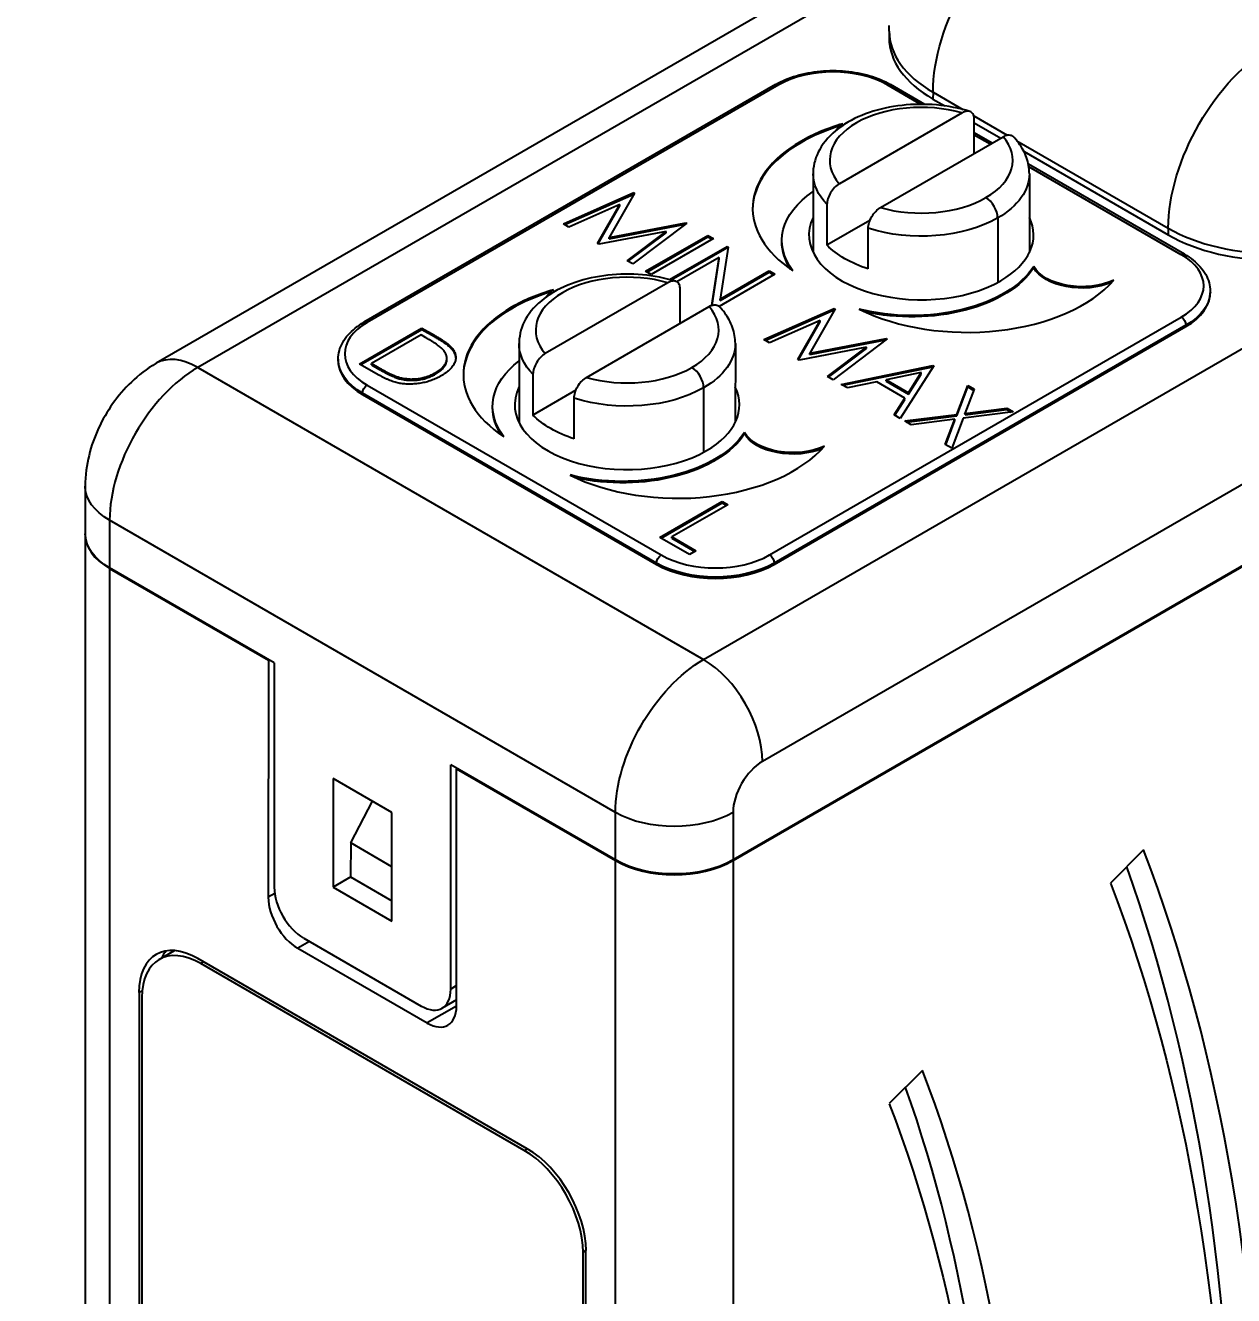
# Model space of a CAD drawing. Header units: millimetres. Extents: x -383313 to -161684, y -117025 to 99224.
# Drawn here: x -345052.7 to -345023.65, y -7235.3 to -7204.77 of the extents above; entities that cross this region are included whole.
import ezdxf
from ezdxf import colors
from ezdxf.entities.mleader import LeaderData, LeaderLine
from ezdxf.math import Vec2, Vec3

# ---------------------------------------------------------------- set-up
doc = ezdxf.new("R2010")
doc.units = ezdxf.units.MM
doc.header["$MEASUREMENT"] = 0
doc.layers.get('Defpoints').update_dxf_attribs({"color": 31})
for name, color, linetype in [('001__КОНСТРУКТИВ__размеры внутр.', 7, 'Continuous'), ('PV-2BB', 7, 'Continuous'), ('Робот', 30, 'Continuous')]:
    doc.layers.add(name, color=color, linetype=linetype)
doc.styles.add('PSTUDIO', font='arial.ttf')
doc.dimstyles.new('PS_TICK', dxfattribs={"dimscale": 100, "dimtxt": 2.5, "dimasz": 1, "dimexe": 2, "dimexo": 2, "dimgap": 1, "dimtad": 1, "dimdec": 0, "dimzin": 0, "dimdsep": 46, "dimtxsty": 'PSTUDIO', "dimblk": 'ARCHTICK', "dimcen": 2, "dimdle": 1.5, "dimse1": 1, "dimse2": 1, "dimadec": 0, "dimazin": 0, "dimtfac": 1, "dimtdec": 0, "dimtix": 1, "dimtmove": 1, "dimatfit": 3, "dimldrblk": 'ARCHTICK', "dimfxl": 1, "dimtolj": 1, "dimtzin": 0, "dimarcsym": 0})

# ---------------------------------------------------------------- blocks, each defined once
blk = doc.blocks.new('_ArchTick')
at = {"color": 0, "linetype": 'ByBlock', "const_width": 0.15}
blk.add_lwpolyline([(-0.5, -0.5), (0.5, 0.5)], dxfattribs=at)
blk = doc.blocks.new('*D306')
at = {"layer": '001__КОНСТРУКТИВ__размеры внутр.', "color": 0, "linetype": 'ByBlock', "lineweight": -2, "ltscale": 100, "transparency": 16777216}
for p, q in [((-345089.246, -6786.772), (-345089.246, -7566.794)), ((-343889.246, -6786.772), (-343889.246, -7566.794)), ((-343739.246, -7366.794), (-345239.246, -7366.794))]:
    blk.add_line(p, q, dxfattribs=at)
at = {"layer": 'Defpoints', "color": 0, "ltscale": 100, "transparency": 16777216}
for p in [(-345089.246, -6586.772), (-343889.246, -6586.772), (-345089.246, -7366.794)]:
    blk.add_point(p, dxfattribs=at)
at = {"layer": '001__КОНСТРУКТИВ__размеры внутр.', "color": 0, "lineweight": -2, "ltscale": 100, "transparency": 16777216, "xscale": 100, "yscale": 100, "zscale": 100, "rotation": 180}
blk.add_blockref('_ArchTick', (-345089.246, -7366.794), dxfattribs=at)
at = {"layer": '001__КОНСТРУКТИВ__размеры внутр.', "color": 0, "lineweight": -2, "ltscale": 100, "transparency": 16777216, "xscale": 100, "yscale": 100, "zscale": 100}
blk.add_blockref('_ArchTick', (-343889.246, -7366.794), dxfattribs=at)
at = {"layer": '001__КОНСТРУКТИВ__размеры внутр.', "color": 0, "ltscale": 100, "transparency": 16777216, "insert": (-344489.246, -7139.151), "char_height": 250, "attachment_point": 5, "style": 'PSTUDIO'}
blk.add_mtext('\\A1;1200', dxfattribs=at)
blk = doc.blocks.new('Робот ABB IRB660_3.15 (сверху)')
at = {"layer": 'Робот'}
blk.add_circle((0, 0), 3150, dxfattribs=at)
blk = doc.blocks.new('*U231')
at = {"layer": 'PV-2BB'}
for p, q in [((1321.242, 74.937, 1396.179), (1321.009, 74.703, 1395.712)), ((1331.443, 70.44, 1401.883), (1322.449, 74.937, 1397.386)), ((1321.006, 74.7, 1395.706), (1313.102, 66.796, 1379.898)), ((1321.283, 74.563, 1395.846), (1321.049, 74.33, 1395.379)), ((1324.149, 68.83, 1392.979), (1321.283, 74.563, 1395.846)), ((1330.876, 70.516, 1401.392), (1322.783, 74.563, 1397.346)), ((1322.783, 74.563, 1397.346), (1325.649, 68.83, 1394.479)), ((1321.046, 74.326, 1395.372), (1313.116, 66.396, 1379.512)), ((1321.046, 74.326, 1395.372), (1321.946, 72.527, 1394.473)), ((1321.983, 72.463, 1394.446), (1321.049, 74.33, 1395.379)), ((1324.016, 73.41, 1397.426), (1324.009, 73.403, 1397.412)), ((1329.083, 71.039, 1400.122), (1324.416, 73.373, 1397.789)), ((1329.109, 71.01, 1400.119), (1324.443, 73.343, 1397.786)), ((1324.285, 72.985, 1397.27), (1324.175, 73.204, 1397.379)), ((1324.175, 73.204, 1397.379), (1324.881, 72.851, 1397.732)), ((1324.182, 73.191, 1397.373), (1324.874, 72.845, 1397.719)), ((1324.056, 73.036, 1397.092), (1324.049, 73.03, 1397.079)), ((1324.049, 73.03, 1397.079), (1325.716, 69.696, 1395.412)), ((1325.723, 69.703, 1395.426), (1324.056, 73.036, 1397.092)), ((1324.136, 73.036, 1397.172), (1325.803, 69.703, 1395.506)), ((1324.273, 73.098, 1397.371), (1324.279, 73.104, 1397.384)), ((1324.273, 73.098, 1397.371), (1324.313, 73.017, 1397.33)), ((1324.84, 72.824, 1397.664), (1324.279, 73.104, 1397.384)), ((1324.279, 73.104, 1397.384), (1324.32, 73.023, 1397.343)), ((1324.313, 73.017, 1397.33), (1324.32, 73.023, 1397.343)), ((1324.865, 72.774, 1397.64), (1324.84, 72.824, 1397.664)), ((1324.874, 72.845, 1397.719), (1324.881, 72.851, 1397.732)), ((1324.874, 72.845, 1397.719), (1324.946, 72.702, 1397.648)), ((1324.881, 72.851, 1397.732), (1324.952, 72.709, 1397.661)), ((1324.432, 72.806, 1397.238), (1324.439, 72.813, 1397.252)), ((1324.946, 72.702, 1397.648), (1324.952, 72.709, 1397.661)), ((1321.946, 72.527, 1394.473), (1320.782, 71.364, 1392.146)), ((1321.946, 72.527, 1394.473), (1321.952, 72.524, 1394.476)), ((1324.771, 72.51, 1397.28), (1324.777, 72.516, 1397.294)), ((1321.983, 72.463, 1394.446), (1320.883, 71.363, 1392.246)), ((1324.938, 72.484, 1397.422), (1324.945, 72.491, 1397.435)), ((1325.032, 72.491, 1397.523), (1325.039, 72.498, 1397.536)), ((1325.738, 72.184, 1397.922), (1325.745, 72.191, 1397.936)), ((1326.626, 72.096, 1398.723), (1326.595, 72.16, 1398.754)), ((1326.595, 72.16, 1398.754), (1327.347, 71.714, 1399.061)), ((1326.602, 72.145, 1398.747), (1327.34, 71.707, 1399.047)), ((1327.169, 71.774, 1398.943), (1326.626, 72.096, 1398.723)), ((1319.216, 71.996, 1391.212), (1314.883, 67.663, 1382.546)), ((1319.216, 71.946, 1391.162), (1314.916, 67.646, 1382.562)), ((1319.253, 71.978, 1391.231), (1319.216, 71.996, 1391.212)), ((1319.549, 71.987, 1391.536), (1319.724, 71.9, 1391.623)), ((1325.63, 71.949, 1397.579), (1325.244, 71.563, 1396.807)), ((1325.091, 71.859, 1396.95), (1325.098, 71.866, 1396.964)), ((1326.788, 71.773, 1398.561), (1327.169, 71.774, 1398.943)), ((1326.795, 71.759, 1398.554), (1326.788, 71.773, 1398.561)), ((1326.791, 71.766, 1398.558), (1327.162, 71.768, 1398.93)), ((1327.43, 71.25, 1398.68), (1326.795, 71.759, 1398.554)), ((1327.162, 71.768, 1398.93), (1327.169, 71.774, 1398.943)), ((1321.749, 67.93, 1389.679), (1319.883, 71.663, 1391.546)), ((1321.716, 67.946, 1389.662), (1319.883, 71.613, 1391.496)), ((1319.916, 71.596, 1391.512), (1319.883, 71.613, 1391.496)), ((1325.598, 71.68, 1397.278), (1325.398, 71.48, 1396.878)), ((1327.195, 70.982, 1398.177), (1325.804, 71.677, 1397.481)), ((1326.911, 71.696, 1398.608), (1326.918, 71.703, 1398.621)), ((1326.911, 71.696, 1398.608), (1327.631, 71.12, 1398.751)), ((1327.351, 71.705, 1399.056), (1326.918, 71.703, 1398.621)), ((1326.918, 71.703, 1398.621), (1327.642, 71.123, 1398.765)), ((1327.34, 71.707, 1399.047), (1327.347, 71.714, 1399.061)), ((1327.34, 71.707, 1399.047), (1327.341, 71.705, 1399.046)), ((1327.347, 71.714, 1399.061), (1327.351, 71.705, 1399.056)), ((1325.883, 71.238, 1397.121), (1325.398, 71.48, 1396.878)), ((1320.855, 71.327, 1392.183), (1320.782, 71.364, 1392.146)), ((1321.916, 71.396, 1393.312), (1321.383, 70.863, 1392.246)), ((1322.249, 70.73, 1392.979), (1321.916, 71.396, 1393.312)), ((1326.988, 71.373, 1398.361), (1326.956, 71.437, 1398.393)), ((1326.956, 71.437, 1398.393), (1327.43, 71.25, 1398.68)), ((1326.962, 71.425, 1398.387), (1327.424, 71.244, 1398.667)), ((1327.647, 71.114, 1398.761), (1326.988, 71.373, 1398.361)), ((1325.631, 71.014, 1396.645), (1325.831, 71.214, 1397.045)), ((1326.038, 71.211, 1397.248), (1327.428, 70.515, 1397.943)), ((1327.06, 71.228, 1398.289), (1327.766, 70.875, 1398.641)), ((1327.092, 71.165, 1398.257), (1327.06, 71.228, 1398.289)), ((1327.067, 71.215, 1398.282), (1327.759, 70.869, 1398.628)), ((1327.798, 70.812, 1398.61), (1327.092, 71.165, 1398.257)), ((1327.424, 71.244, 1398.667), (1327.43, 71.25, 1398.68)), ((1327.637, 71.118, 1398.755), (1327.642, 71.123, 1398.765)), ((1327.642, 71.123, 1398.765), (1327.647, 71.114, 1398.761)), ((1320.782, 70.864, 1391.646), (1321.516, 69.397, 1390.913)), ((1320.916, 70.797, 1391.713), (1320.782, 70.864, 1391.646)), ((1320.883, 70.863, 1391.746), (1321.549, 69.53, 1391.079)), ((1321.383, 70.863, 1392.246), (1321.716, 70.196, 1391.912)), ((1321.583, 70.763, 1392.346), (1321.383, 70.863, 1392.246)), ((1321.749, 70.93, 1392.679), (1321.582, 70.764, 1392.346)), ((1321.749, 70.93, 1392.679), (1322.139, 70.951, 1393.09)), ((1321.983, 70.463, 1392.446), (1321.749, 70.93, 1392.679)), ((1327.101, 70.679, 1397.78), (1327.267, 70.846, 1398.113)), ((1327.225, 70.983, 1398.208), (1327.875, 70.658, 1398.533)), ((1327.236, 70.967, 1398.204), (1327.868, 70.652, 1398.52)), ((1327.755, 70.671, 1398.425), (1327.275, 70.91, 1398.186)), ((1327.759, 70.869, 1398.628), (1327.766, 70.875, 1398.641)), ((1327.759, 70.869, 1398.628), (1327.784, 70.819, 1398.603)), ((1327.766, 70.875, 1398.641), (1327.798, 70.812, 1398.61)), ((1321.582, 70.764, 1392.346), (1321.816, 70.296, 1392.112)), ((1321.716, 70.196, 1391.912), (1322.249, 70.73, 1392.979)), ((1327.458, 70.497, 1397.956), (1327.755, 70.671, 1398.425)), ((1327.46, 70.496, 1397.956), (1327.748, 70.664, 1398.412)), ((1327.881, 70.645, 1398.526), (1327.559, 70.457, 1398.015)), ((1327.748, 70.664, 1398.412), (1327.755, 70.671, 1398.425)), ((1327.868, 70.652, 1398.52), (1327.875, 70.658, 1398.533)), ((1327.868, 70.652, 1398.52), (1327.873, 70.64, 1398.514)), ((1327.875, 70.658, 1398.533), (1327.881, 70.645, 1398.526)), ((1329.011, 70.54, 1399.551), (1329.018, 70.546, 1399.564)), ((1321.849, 69.23, 1391.079), (1323.012, 70.394, 1393.406)), ((1321.883, 69.363, 1391.246), (1322.983, 70.463, 1393.446)), ((1323.916, 68.596, 1392.512), (1322.983, 70.463, 1393.446)), ((1323.019, 70.39, 1393.409), (1323.012, 70.394, 1393.406)), ((1323.012, 70.394, 1393.406), (1323.913, 68.593, 1392.506)), ((1328.146, 70.116, 1398.261), (1327.513, 70.432, 1397.945)), ((1327.552, 70.45, 1398.002), (1327.559, 70.457, 1398.015)), ((1327.552, 70.45, 1398.002), (1328.108, 70.172, 1398.28)), ((1327.559, 70.457, 1398.015), (1328.114, 70.179, 1398.293)), ((1328.964, 70.282, 1399.246), (1328.578, 69.896, 1398.474)), ((1330.31, 70.336, 1400.646), (1330.277, 70.302, 1400.579)), ((1326.983, 70.163, 1397.146), (1326.666, 69.847, 1396.513)), ((1327.469, 70.11, 1397.579), (1327.083, 69.725, 1396.807)), ((1328.108, 70.172, 1398.28), (1328.114, 70.179, 1398.293)), ((1328.108, 70.172, 1398.28), (1328.133, 70.122, 1398.255)), ((1328.114, 70.179, 1398.293), (1328.146, 70.116, 1398.261)), ((1328.364, 70.215, 1398.579), (1328.371, 70.221, 1398.592)), ((1330.221, 69.707, 1399.927), (1330.029, 70.09, 1400.119)), ((1328.931, 70.014, 1398.945), (1328.731, 69.814, 1398.545)), ((1330.528, 69.315, 1399.843), (1329.138, 70.011, 1399.148)), ((1330.254, 69.673, 1399.927), (1330.059, 70.063, 1400.122)), ((1325.877, 69.8, 1395.678), (1326.583, 69.448, 1396.03)), ((1326.045, 69.466, 1395.51), (1325.877, 69.8, 1395.678)), ((1325.884, 69.787, 1395.671), (1326.576, 69.441, 1396.017)), ((1327.763, 69.824, 1397.587), (1327.731, 69.888, 1397.618)), ((1327.731, 69.888, 1397.618), (1328.483, 69.442, 1397.925)), ((1327.738, 69.873, 1397.611), (1328.476, 69.435, 1397.911)), ((1328.305, 69.502, 1397.807), (1327.763, 69.824, 1397.587)), ((1329.217, 69.571, 1398.788), (1328.731, 69.814, 1398.545)), ((1325.723, 69.703, 1395.426), (1325.716, 69.696, 1395.412)), ((1325.975, 69.694, 1395.669), (1325.981, 69.701, 1395.682)), ((1325.975, 69.694, 1395.669), (1326.104, 69.436, 1395.54)), ((1326.614, 69.384, 1395.999), (1325.981, 69.701, 1395.682)), ((1325.981, 69.701, 1395.682), (1326.117, 69.43, 1395.547)), ((1330.383, 69.663, 1400.046), (1330.349, 69.63, 1399.979)), ((1330.349, 69.63, 1399.979), (1330.417, 69.495, 1399.912)), ((1330.383, 69.663, 1400.046), (1330.551, 69.326, 1399.877)), ((1326.117, 69.43, 1395.547), (1326.045, 69.466, 1395.51)), ((1327.105, 69.59, 1396.694), (1327.111, 69.597, 1396.708)), ((1327.924, 69.501, 1397.425), (1328.305, 69.502, 1397.807)), ((1327.931, 69.487, 1397.418), (1327.924, 69.501, 1397.425)), ((1327.927, 69.494, 1397.422), (1328.298, 69.496, 1397.794)), ((1328.566, 68.978, 1397.544), (1327.931, 69.487, 1397.418)), ((1328.298, 69.496, 1397.794), (1328.305, 69.502, 1397.807)), ((1328.965, 69.347, 1398.312), (1329.165, 69.547, 1398.712)), ((1329.371, 69.544, 1398.915), (1330.761, 68.849, 1399.61)), ((1321.849, 69.23, 1391.079), (1321.516, 69.397, 1390.913)), ((1321.88, 69.261, 1391.141), (1321.716, 69.343, 1391.059)), ((1321.949, 69.33, 1391.279), (1321.883, 69.363, 1391.246)), ((1326.576, 69.441, 1396.017), (1326.583, 69.448, 1396.03)), ((1326.576, 69.441, 1396.017), (1326.601, 69.391, 1395.992)), ((1326.583, 69.448, 1396.03), (1326.614, 69.384, 1395.999)), ((1328.047, 69.424, 1397.472), (1328.054, 69.431, 1397.485)), ((1328.047, 69.424, 1397.472), (1328.767, 68.848, 1397.615)), ((1328.487, 69.433, 1397.92), (1328.054, 69.431, 1397.485)), ((1328.054, 69.431, 1397.485), (1328.778, 68.851, 1397.629)), ((1328.476, 69.435, 1397.911), (1328.483, 69.442, 1397.925)), ((1328.476, 69.435, 1397.911), (1328.477, 69.433, 1397.91)), ((1328.483, 69.442, 1397.925), (1328.487, 69.433, 1397.92)), ((1328.124, 69.101, 1397.225), (1328.092, 69.164, 1397.257)), ((1328.092, 69.164, 1397.257), (1328.566, 68.978, 1397.544)), ((1330.434, 69.012, 1399.446), (1330.601, 69.179, 1399.78)), ((1330.583, 69.162, 1399.745), (1330.733, 68.863, 1399.596)), ((1330.614, 69.201, 1399.814), (1330.803, 68.822, 1399.625)), ((1328.098, 69.153, 1397.251), (1328.56, 68.971, 1397.531)), ((1328.783, 68.842, 1397.625), (1328.124, 69.101, 1397.225)), ((1328.204, 68.941, 1397.145), (1328.169, 69.01, 1397.18)), ((1328.169, 69.01, 1397.18), (1329.042, 68.323, 1397.365)), ((1330.613, 68.923, 1399.536), (1330.523, 69.102, 1399.625)), ((1330.635, 68.912, 1399.547), (1330.534, 69.113, 1399.647)), ((1328.179, 68.991, 1397.17), (1329.036, 68.316, 1397.352)), ((1328.484, 68.721, 1397.205), (1328.204, 68.941, 1397.145)), ((1328.56, 68.971, 1397.531), (1328.566, 68.978, 1397.544)), ((1328.773, 68.846, 1397.619), (1328.778, 68.851, 1397.629)), ((1328.778, 68.851, 1397.629), (1328.783, 68.842, 1397.625)), ((1323.916, 68.596, 1392.512), (1324.149, 68.83, 1392.979)), ((1325.649, 68.83, 1394.479), (1334.643, 64.333, 1398.976)), ((1326.723, 68.703, 1395.426), (1326.716, 68.696, 1395.412)), ((1326.723, 68.783, 1395.506), (1331.389, 66.45, 1397.839)), ((1331.389, 66.37, 1397.759), (1326.723, 68.703, 1395.426)), ((1328.644, 68.401, 1397.045), (1328.484, 68.721, 1397.205)), ((1330.858, 68.712, 1399.57), (1331.716, 66.996, 1398.712)), ((1315.983, 60.663, 1376.646), (1323.913, 68.593, 1392.506)), ((1323.919, 68.59, 1392.509), (1323.916, 68.596, 1392.512)), ((1326.716, 68.696, 1395.412), (1331.383, 66.363, 1397.746)), ((1328.567, 68.644, 1397.21), (1328.573, 68.65, 1397.224)), ((1328.567, 68.644, 1397.21), (1328.693, 68.392, 1397.084)), ((1328.573, 68.65, 1397.224), (1328.699, 68.398, 1397.098)), ((1328.907, 68.388, 1397.294), (1328.573, 68.65, 1397.224)), ((1330.865, 68.598, 1399.463), (1331.683, 66.963, 1398.646)), ((1328.504, 68.341, 1396.845), (1328.47, 68.41, 1396.879)), ((1328.47, 68.41, 1396.879), (1328.644, 68.401, 1397.045)), ((1328.473, 68.403, 1396.876), (1328.637, 68.394, 1397.031)), ((1328.637, 68.394, 1397.031), (1328.644, 68.401, 1397.045)), ((1328.693, 68.392, 1397.084), (1328.699, 68.398, 1397.098)), ((1328.693, 68.392, 1397.084), (1328.9, 68.381, 1397.281)), ((1328.699, 68.398, 1397.098), (1328.907, 68.388, 1397.294)), ((1330.316, 68.496, 1398.812), (1330, 68.18, 1398.18)), ((1330.802, 68.444, 1399.246), (1330.416, 68.058, 1398.474)), ((1331.696, 66.756, 1398.452), (1330.832, 68.483, 1399.316)), ((1331.726, 66.73, 1398.456), (1330.841, 68.5, 1399.341)), ((1329.047, 68.314, 1397.361), (1328.504, 68.341, 1396.845)), ((1328.565, 68.218, 1396.784), (1328.529, 68.291, 1396.82)), ((1328.529, 68.291, 1396.82), (1329.004, 67.881, 1396.885)), ((1328.54, 68.269, 1396.809), (1328.997, 67.874, 1396.872)), ((1328.9, 68.381, 1397.281), (1328.907, 68.388, 1397.294)), ((1329.036, 68.316, 1397.352), (1329.042, 68.323, 1397.365)), ((1329.036, 68.316, 1397.352), (1329.037, 68.314, 1397.351)), ((1329.042, 68.323, 1397.365), (1329.047, 68.314, 1397.361)), ((1328.965, 67.873, 1396.838), (1328.565, 68.218, 1396.784)), ((1321.716, 67.946, 1389.662), (1321.749, 67.93, 1389.679)), ((1330.378, 67.945, 1398.323), (1330.384, 67.952, 1398.336)), ((1325.149, 67.83, 1392.979), (1324.916, 67.596, 1392.512)), ((1334.643, 63.333, 1397.976), (1325.649, 67.83, 1393.479)), ((1328.759, 67.831, 1396.59), (1328.965, 67.873, 1396.838)), ((1328.796, 67.758, 1396.553), (1328.759, 67.831, 1396.59)), ((1328.762, 67.826, 1396.587), (1328.958, 67.866, 1396.825)), ((1329.04, 67.808, 1396.848), (1328.796, 67.758, 1396.553)), ((1328.958, 67.866, 1396.825), (1328.965, 67.873, 1396.838)), ((1328.997, 67.874, 1396.872), (1329.232, 67.923, 1397.155)), ((1328.997, 67.874, 1396.872), (1329.004, 67.881, 1396.885)), ((1329.004, 67.881, 1396.885), (1329.239, 67.929, 1397.168)), ((1329.497, 67.414, 1396.911), (1329.04, 67.808, 1396.848)), ((1329.073, 67.809, 1396.882), (1329.079, 67.816, 1396.895)), ((1329.073, 67.809, 1396.882), (1329.454, 67.48, 1396.934)), ((1329.276, 67.856, 1397.132), (1329.079, 67.816, 1396.895)), ((1329.079, 67.816, 1396.895), (1329.46, 67.487, 1396.947)), ((1329.232, 67.923, 1397.155), (1329.239, 67.929, 1397.168)), ((1329.232, 67.923, 1397.155), (1329.266, 67.854, 1397.121)), ((1329.239, 67.929, 1397.168), (1329.276, 67.856, 1397.132)), ((1324.913, 67.593, 1392.506), (1317.072, 59.752, 1376.824)), ((1324.916, 67.596, 1392.512), (1324.909, 67.6, 1392.509)), ((1324.913, 67.593, 1392.506), (1333.313, 63.393, 1396.706)), ((1334.243, 62.933, 1397.176), (1324.916, 67.596, 1392.512)), ((1329.454, 67.48, 1396.934), (1329.46, 67.487, 1396.947)), ((1329.454, 67.48, 1396.934), (1329.479, 67.429, 1396.908)), ((1329.46, 67.487, 1396.947), (1329.497, 67.414, 1396.911)), ((1317.416, 62.646, 1380.062), (1321.716, 66.946, 1388.662)), ((1317.416, 62.596, 1380.012), (1321.749, 66.93, 1388.679)), ((1321.749, 66.93, 1388.679), (1321.716, 66.946, 1388.662)), ((1331.716, 66.996, 1398.712), (1331.683, 66.963, 1398.646)), ((1331.389, 66.37, 1397.759), (1331.383, 66.363, 1397.746)), ((1331.763, 66.329, 1398.092), (1331.757, 66.322, 1398.079)), ((1325.493, 64.952, 1390.446), (1325.049, 65.072, 1390.121)), ((1328.455, 64.156, 1392.611), (1328.011, 64.275, 1392.286))]:
    blk.add_line(p, q, dxfattribs=at)
at = {"layer": 'PV-2BB', "extrusion": (0.57735, 0.57735, -0.57735)}
blk.add_arc((-892.736, 1715.434), 1.8, 0, 2.1947, dxfattribs=at)
for centre, major_axis, start_param, end_param in [((1321.949, 74.23, 1396.179), (-0.707, 0.707), -0.785398, 0), ((1321.716, 73.996, 1395.712), (-0.707, 0.707), -0.785398, 0), ((1324.723, 72.703, 1397.426), (-0.707, 0.707), -0.785398, 0), ((1324.416, 73.316, 1397.732), (0, 0.0566, 0.0566), 0, 0.785398), ((1324.109, 73.01, 1397.119), (0.0566, 0, 0.0566), -2.356194, -0.785398), ((1326.203, 70.761, 1396.964), (-1.105, 1.105), -0.416335, 0.648715), ((1326.549, 71.03, 1397.579), (-0.919, 0.919), -0.512804, 0), ((1326.434, 71.494, 1397.928), (-0.431, 0.431), 0.387595, 0.678916), ((1326.196, 70.754, 1396.95), (-1.105, 1.105), -0.377771, 0), ((1326.349, 70.83, 1397.179), (-0.919, 0.919), -1.057992, -0.512804), ((1326.549, 71.03, 1397.579), (-0.919, 0.919), -2.356194, -1.057992), ((1329.083, 70.983, 1400.066), (0, 0.0566, 0.0566), 0, 0.785398), ((1326.203, 70.761, 1396.964), (1.105, -1.105), 0.354922, 1.987131), ((1326.196, 70.754, 1396.95), (1.105, -1.105), 0.354922, 1.940135), ((1329.476, 69.116, 1398.592), (-1.105, 1.105), -0.416335, 0.70822), ((1329.883, 69.363, 1399.246), (-0.919, 0.919), -0.512804, 0), ((1329.707, 69.849, 1399.556), (0.431, -0.431), -2.742389, -2.462677), ((1326.549, 71.03, 1397.579), (0.919, -0.919), 0, 0.785398), ((1329.469, 69.11, 1398.579), (-1.105, 1.105), -0.377771, 0), ((1330.003, 70.063, 1400.066), (0.0566, 0, 0.0566), -0.785398, 0), ((1331.583, 69.063, 1400.646), (1.273, 0, 1.273), -2.356194, -0.785398), ((1329.683, 69.163, 1398.846), (-0.919, 0.919), -1.057992, -0.512804), ((1325.776, 69.676, 1395.452), (0.0566, 0, 0.0566), -2.356194, -0.785398), ((1326.389, 69.37, 1395.759), (-0.707, 0.707), -2.356194, -0.785398), ((1327.559, 69.224, 1396.783), (-0.431, 0.431), -2.198855, -0.313608), ((1327.566, 69.231, 1396.796), (-0.431, 0.431), -2.249712, -0.313608), ((1329.883, 69.363, 1399.246), (-0.919, 0.919), -2.356194, -1.057992), ((1329.476, 69.116, 1398.592), (1.105, -1.105), 0.354922, 1.987131), ((1329.469, 69.11, 1398.579), (1.105, -1.105), 0.354922, 1.940135), ((1325.149, 68.33, 1393.479), (1.061, 0, 1.061), -2.356194, -0.785398), ((1324.816, 68.496, 1393.312), (-0.707, 0.707), -2.356194, -0.785398), ((1326.696, 68.756, 1395.452), (0, -0.0566, -0.0566), -2.356194, -0.785398), ((1324.583, 68.263, 1392.846), (-0.707, 0.707), -2.356194, -0.785398), ((1324.579, 68.26, 1392.839), (-0.7, 0.7), -2.356194, -0.785398), ((1329.883, 69.363, 1399.246), (0.919, -0.919), 0, 0.785398), ((1330.832, 67.58, 1398.412), (-0.431, 0.431), -2.198855, -0.313608), ((1330.839, 67.586, 1398.425), (-0.431, 0.431), -2.249712, -0.313608), ((1332.916, 66.396, 1399.312), (1.273, 0, 1.273), -2.356194, -0.785398), ((1331.669, 66.73, 1398.399), (0.0566, 0, 0.0566), -0.785398, 0), ((1331.363, 66.423, 1397.786), (0, -0.0566, -0.0566), -2.356194, -0.785398), ((1331.056, 67.036, 1398.092), (0.707, -0.707), 0, 0.785398), ((1303.649, 70.83, 1374.479), (-20.435, 0, -20.435), -2.70526, -2.356194), ((1303.649, 70.83, 1374.479), (-23.264, 0, -23.264), -2.70526, -2.356194)]:
    blk.add_ellipse(centre, major_axis=major_axis, ratio=0.57735, start_param=start_param, end_param=end_param, dxfattribs=at)
at = {"layer": 'PV-2BB', "extrusion": (-0.57735, -0.57735, 0.57735)}
for centre, major_axis, start_param, end_param in [((1322.283, 74.063, 1396.346), (-1.061, 0, -1.061), -2.356194, -0.785398), ((1322.449, 74.23, 1396.679), (0, 0.707, 0.707), -0.785398, 0), ((1321.713, 73.993, 1395.706), (-0.707, 0.707), -0.007071, 0.785398), ((1324.749, 72.73, 1397.479), (-0.651, 0.651), -0.785398, 0.785398), ((1324.716, 72.696, 1397.412), (-0.707, 0.707), 0, 0.785398), ((1326.403, 70.874, 1397.277), (-1.397, 1.397), -0.785398, 0.715866), ((1326.396, 70.867, 1397.264), (-1.397, 1.397), -0.785398, -0.007159), ((1319.549, 71.33, 1390.879), (0, 0.707, 0.707), -0.785398, 0.785398), ((1319.549, 71.28, 1390.829), (0, 0.707, 0.707), -0.785398, 0.785398), ((1326.396, 70.867, 1397.264), (-1.397, 1.397), -1.083985, -0.785398), ((1326.403, 70.874, 1397.277), (-1.397, 1.397), -1.103015, -0.785398), ((1319.749, 71.23, 1390.979), (0, 0.707, 0.707), 0.213756, 0.378312), ((1326.616, 71.096, 1397.712), (-0.778, 0.778), -2.032383, 0.461587), ((1326.249, 70.73, 1396.979), (-0.955, 0.955), -0.273013, 2.356194), ((1320.949, 71.03, 1391.979), (0, -0.354, -0.354), -2.356194, -0.785398), ((1321.049, 71.03, 1392.079), (0, -0.354, -0.354), -2.356194, -0.785398), ((1326.616, 71.096, 1397.712), (0.778, -0.778), -2.032383, -0.785398), ((1329.416, 70.396, 1399.812), (-0.651, 0.651), -2.356194, -0.785398), ((1326.687, 70.305, 1396.993), (1.397, -1.397), -2.286662, -0.467781), ((1329.676, 69.229, 1398.906), (-1.397, 1.397), -0.785398, 0.715866), ((1329.67, 69.223, 1398.892), (-1.397, 1.397), -0.785398, -0.007159), ((1329.67, 69.223, 1398.892), (-1.397, 1.397), -1.083985, -0.785398), ((1329.676, 69.229, 1398.906), (-1.397, 1.397), -1.103015, -0.785398), ((1326.616, 71.096, 1397.712), (0.778, -0.778), -0.785398, 0.461587), ((1326.916, 70.296, 1397.212), (0, 0.141, 0.141), -2.356194, -0.785398), ((1329.949, 69.43, 1399.379), (-0.778, 0.778), -2.032383, 0.461587), ((1331.549, 69.03, 1400.579), (-1.273, 1.273), 0, 0.785398), ((1331.583, 69.063, 1400.646), (-1.273, 1.273), 0, 0.785398), ((1329.583, 69.063, 1398.646), (-0.955, 0.955), -0.273013, 2.356194), ((1326.249, 70.73, 1396.979), (0.955, -0.955), -0.785398, 0.273013), ((1326.383, 69.363, 1395.746), (0.707, -0.707), -2.356194, -0.785398), ((1326.416, 69.396, 1395.812), (0.651, -0.651), -2.356194, -0.785398), ((1321.716, 69.696, 1391.412), (0, -0.354, -0.354), -0.785398, 0.785398), ((1329.949, 69.43, 1399.379), (0.778, -0.778), -2.032383, -0.785398), ((1321.682, 69.564, 1391.246), (0, -0.354, -0.354), -0.785398, 0.785398), ((1329.96, 68.661, 1398.621), (1.397, -1.397), -2.286662, -0.467781), ((1325.316, 68.496, 1393.812), (0, 0.707, 0.707), -2.356194, -0.785398), ((1329.949, 69.43, 1399.379), (0.778, -0.778), -0.785398, 0.461587), ((1324.579, 68.26, 1392.839), (0.707, -0.707), -2.356194, -0.785398), ((1330.249, 68.63, 1398.879), (0, 0.141, 0.141), -2.356194, -0.785398), ((1329.583, 69.063, 1398.646), (0.955, -0.955), -0.785398, 0.273013), ((1321.383, 67.613, 1388.996), (0, 0.707, 0.707), -2.356194, -0.785398), ((1321.416, 67.596, 1389.012), (0, 0.707, 0.707), -2.356194, -0.785398), ((1325.483, 67.663, 1393.146), (-0.354, 0, -0.354), -2.356194, -0.785398), ((1332.883, 66.363, 1399.246), (1.273, -1.273), -2.356194, -1.549185), ((1332.916, 66.396, 1399.312), (1.273, -1.273), -2.356194, -1.549185), ((1331.083, 67.063, 1398.146), (0.651, -0.651), -0.785398, 0.785398), ((1331.049, 67.03, 1398.079), (0.707, -0.707), -0.785398, 0), ((1303.483, 71.163, 1374.646), (20.86, 0, 20.86), -0.785398, -0.458058), ((1303.649, 70.83, 1374.479), (20.86, 0, 20.86), -0.785398, -0.436332), ((1303.483, 71.163, 1374.646), (23.688, 0, 23.688), -0.785398, -0.455464), ((1303.649, 70.83, 1374.479), (23.688, 0, 23.688), -0.785398, -0.436332)]:
    blk.add_ellipse(centre, major_axis=major_axis, ratio=0.57735, start_param=start_param, end_param=end_param, dxfattribs=at)
at = {"layer": 'PV-2BB'}
for points, knots in [([(1322.449, 74.937, 1397.386), (1322.34, 74.991, 1397.332), (1322.24, 75.029, 1397.269), (1322.052, 75.084, 1397.136), (1321.964, 75.1, 1397.064), (1321.795, 75.117, 1396.913), (1321.716, 75.117, 1396.833), (1321.564, 75.1, 1396.665), (1321.493, 75.084, 1396.576), (1321.359, 75.029, 1396.388), (1321.297, 74.991, 1396.288), (1321.242, 74.937, 1396.179)], [4.712389, 4.712389, 4.712389, 4.712389, 5.026548, 5.026548, 5.340708, 5.340708, 5.654867, 5.654867, 5.969026, 5.969026, 6.283185, 6.283185, 6.283185, 6.283185]), ([(1324.016, 73.41, 1397.426), (1324.03, 73.424, 1397.454), (1324.048, 73.435, 1397.483), (1324.089, 73.45, 1397.539), (1324.112, 73.454, 1397.566), (1324.163, 73.454, 1397.618), (1324.191, 73.451, 1397.642), (1324.25, 73.439, 1397.689), (1324.282, 73.43, 1397.711), (1324.347, 73.405, 1397.752), (1324.381, 73.39, 1397.771), (1324.416, 73.373, 1397.789)], [0.7853982, 0.7853982, 0.7853982, 0.7853982, 0.9424778, 0.9424778, 1.0995574, 1.0995574, 1.2566371, 1.2566371, 1.4137167, 1.4137167, 1.5707963, 1.5707963, 1.5707963, 1.5707963]), ([(1324.809, 72.453, 1397.262), (1324.8, 72.458, 1397.258), (1324.783, 72.466, 1397.249), (1324.756, 72.481, 1397.238), (1324.73, 72.497, 1397.227), (1324.704, 72.514, 1397.218), (1324.678, 72.531, 1397.209), (1324.652, 72.55, 1397.202), (1324.626, 72.57, 1397.196), (1324.6, 72.591, 1397.191), (1324.575, 72.612, 1397.187), (1324.551, 72.633, 1397.184), (1324.527, 72.655, 1397.182), (1324.504, 72.677, 1397.181), (1324.483, 72.699, 1397.182), (1324.462, 72.721, 1397.183), (1324.442, 72.744, 1397.186), (1324.423, 72.767, 1397.189), (1324.404, 72.79, 1397.194), (1324.386, 72.815, 1397.201), (1324.368, 72.84, 1397.208), (1324.351, 72.867, 1397.218), (1324.334, 72.895, 1397.229), (1324.317, 72.924, 1397.241), (1324.3, 72.955, 1397.255), (1324.29, 72.975, 1397.265), (1324.285, 72.985, 1397.27)], [0, 0, 0, 0, 0.046076, 0.090797, 0.134281, 0.177005, 0.218799, 0.260135, 0.300966, 0.341496, 0.381461, 0.420134, 0.457932, 0.494759, 0.531032, 0.56696, 0.602531, 0.638141, 0.674888, 0.713498, 0.754468, 0.797837, 0.844006, 0.893083, 0.944969, 1, 1, 1, 1]), ([(1324.313, 73.017, 1397.33), (1324.319, 73.005, 1397.324), (1324.33, 72.983, 1397.313), (1324.347, 72.95, 1397.298), (1324.363, 72.92, 1397.283), (1324.379, 72.892, 1397.271), (1324.393, 72.867, 1397.26), (1324.407, 72.845, 1397.251), (1324.419, 72.825, 1397.244), (1324.428, 72.812, 1397.24), (1324.432, 72.806, 1397.238)], [0, 0, 0, 0, 0.171901, 0.330628, 0.475549, 0.606746, 0.725024, 0.829742, 0.921323, 1, 1, 1, 1]), ([(1324.32, 73.023, 1397.343), (1324.326, 73.012, 1397.338), (1324.337, 72.989, 1397.327), (1324.354, 72.957, 1397.311), (1324.37, 72.927, 1397.297), (1324.385, 72.899, 1397.284), (1324.4, 72.874, 1397.274), (1324.413, 72.851, 1397.265), (1324.426, 72.831, 1397.257), (1324.435, 72.819, 1397.253), (1324.439, 72.813, 1397.252)], [0, 0, 0, 0, 0.171901, 0.330628, 0.475549, 0.606746, 0.725024, 0.829742, 0.921323, 1, 1, 1, 1]), ([(1324.432, 72.806, 1397.238), (1324.438, 72.799, 1397.236), (1324.448, 72.784, 1397.232), (1324.466, 72.761, 1397.227), (1324.484, 72.739, 1397.223), (1324.503, 72.718, 1397.221), (1324.523, 72.697, 1397.219), (1324.543, 72.676, 1397.219), (1324.564, 72.655, 1397.22), (1324.586, 72.636, 1397.222), (1324.608, 72.617, 1397.225), (1324.631, 72.598, 1397.229), (1324.654, 72.581, 1397.235), (1324.677, 72.565, 1397.242), (1324.7, 72.549, 1397.25), (1324.724, 72.535, 1397.259), (1324.747, 72.522, 1397.269), (1324.763, 72.514, 1397.276), (1324.771, 72.51, 1397.28)], [0, 0, 0, 0, 0.062404, 0.123317, 0.183094, 0.241742, 0.300863, 0.359954, 0.419146, 0.479785, 0.541094, 0.602537, 0.66452, 0.727852, 0.79293, 0.859696, 0.928477, 1, 1, 1, 1]), ([(1324.439, 72.813, 1397.252), (1324.444, 72.805, 1397.249), (1324.455, 72.79, 1397.245), (1324.472, 72.768, 1397.24), (1324.491, 72.746, 1397.237), (1324.51, 72.724, 1397.234), (1324.529, 72.703, 1397.232), (1324.55, 72.682, 1397.232), (1324.571, 72.662, 1397.233), (1324.593, 72.642, 1397.235), (1324.615, 72.623, 1397.238), (1324.638, 72.605, 1397.243), (1324.661, 72.588, 1397.248), (1324.684, 72.571, 1397.255), (1324.707, 72.556, 1397.263), (1324.73, 72.542, 1397.272), (1324.754, 72.528, 1397.282), (1324.769, 72.52, 1397.29), (1324.777, 72.516, 1397.294)], [0, 0, 0, 0, 0.062404, 0.123317, 0.183094, 0.241742, 0.300863, 0.359954, 0.419146, 0.479785, 0.541094, 0.602537, 0.66452, 0.727852, 0.79293, 0.859696, 0.928477, 1, 1, 1, 1]), ([(1324.954, 72.568, 1397.521), (1324.952, 72.573, 1397.525), (1324.95, 72.583, 1397.533), (1324.943, 72.602, 1397.545), (1324.935, 72.624, 1397.558), (1324.925, 72.648, 1397.573), (1324.913, 72.675, 1397.588), (1324.899, 72.706, 1397.604), (1324.883, 72.739, 1397.622), (1324.871, 72.762, 1397.633), (1324.865, 72.774, 1397.64)], [0, 0, 0, 0, 0.084319, 0.179285, 0.286583, 0.405111, 0.535593, 0.67819, 0.832976, 1, 1, 1, 1]), ([(1324.946, 72.702, 1397.648), (1324.952, 72.69, 1397.641), (1324.963, 72.666, 1397.629), (1324.98, 72.632, 1397.611), (1324.994, 72.601, 1397.595), (1325.006, 72.573, 1397.578), (1325.015, 72.548, 1397.563), (1325.023, 72.526, 1397.549), (1325.029, 72.507, 1397.536), (1325.031, 72.496, 1397.527), (1325.032, 72.491, 1397.523)], [0, 0, 0, 0, 0.16429, 0.317407, 0.458845, 0.588746, 0.707831, 0.81577, 0.91288, 1, 1, 1, 1]), ([(1324.952, 72.709, 1397.661), (1324.958, 72.696, 1397.655), (1324.97, 72.673, 1397.643), (1324.986, 72.638, 1397.625), (1325, 72.607, 1397.608), (1325.012, 72.58, 1397.592), (1325.022, 72.555, 1397.577), (1325.03, 72.533, 1397.563), (1325.035, 72.514, 1397.549), (1325.038, 72.503, 1397.54), (1325.039, 72.498, 1397.536)], [0, 0, 0, 0, 0.16429, 0.317407, 0.458845, 0.588746, 0.707831, 0.81577, 0.91288, 1, 1, 1, 1]), ([(1324.777, 72.516, 1397.294), (1324.785, 72.512, 1397.298), (1324.802, 72.504, 1397.306), (1324.824, 72.495, 1397.319), (1324.845, 72.487, 1397.332), (1324.864, 72.482, 1397.346), (1324.882, 72.478, 1397.36), (1324.898, 72.476, 1397.374), (1324.912, 72.477, 1397.389), (1324.925, 72.479, 1397.404), (1324.935, 72.483, 1397.419), (1324.944, 72.49, 1397.434), (1324.951, 72.498, 1397.449), (1324.956, 72.508, 1397.463), (1324.958, 72.52, 1397.478), (1324.959, 72.534, 1397.493), (1324.957, 72.55, 1397.507), (1324.955, 72.562, 1397.517), (1324.954, 72.568, 1397.521)], [0, 0, 0, 0, 0.070142, 0.137795, 0.2032, 0.267139, 0.329981, 0.391589, 0.453055, 0.514083, 0.574741, 0.634599, 0.693842, 0.753474, 0.81315, 0.874096, 0.936015, 1, 1, 1, 1]), ([(1324.771, 72.51, 1397.28), (1324.779, 72.506, 1397.284), (1324.795, 72.498, 1397.293), (1324.817, 72.488, 1397.306), (1324.838, 72.481, 1397.319), (1324.858, 72.475, 1397.333), (1324.875, 72.472, 1397.347), (1324.891, 72.47, 1397.361), (1324.906, 72.47, 1397.376), (1324.918, 72.473, 1397.391), (1324.929, 72.477, 1397.406), (1324.935, 72.481, 1397.416), (1324.938, 72.484, 1397.422), (1324.938, 72.484, 1397.422)], [0, 0, 0, 0, 0.0701421, 0.1377947, 0.2031998, 0.2671393, 0.3299811, 0.3915885, 0.4530551, 0.5140826, 0.5747408, 0.6345985, 0.6405906, 0.6405906, 0.6405906, 0.6405906]), ([(1325.039, 72.498, 1397.536), (1325.04, 72.491, 1397.531), (1325.042, 72.478, 1397.52), (1325.042, 72.461, 1397.502), (1325.039, 72.446, 1397.485), (1325.035, 72.433, 1397.467), (1325.027, 72.422, 1397.45), (1325.018, 72.413, 1397.432), (1325.006, 72.407, 1397.414), (1324.993, 72.403, 1397.396), (1324.976, 72.401, 1397.378), (1324.958, 72.402, 1397.36), (1324.938, 72.404, 1397.343), (1324.916, 72.41, 1397.326), (1324.892, 72.417, 1397.309), (1324.866, 72.427, 1397.293), (1324.838, 72.439, 1397.277), (1324.819, 72.448, 1397.267), (1324.809, 72.453, 1397.262)], [0, 0, 0, 0, 0.061542, 0.121689, 0.181146, 0.239864, 0.298688, 0.357631, 0.417586, 0.478661, 0.540404, 0.602339, 0.665116, 0.728572, 0.79366, 0.860541, 0.929239, 1, 1, 1, 1]), ([(1325.032, 72.491, 1397.523), (1325.033, 72.484, 1397.517), (1325.035, 72.471, 1397.506), (1325.035, 72.454, 1397.489), (1325.033, 72.439, 1397.472), (1325.028, 72.426, 1397.454), (1325.023, 72.419, 1397.442), (1325.021, 72.416, 1397.437)], [0, 0, 0, 0, 0.0615421, 0.1216887, 0.1811465, 0.2398643, 0.2976972, 0.2976972, 0.2976972, 0.2976972]), ([(1327.268, 70.923, 1398.191), (1327.194, 71.029, 1398.223), (1327.109, 71.135, 1398.244), (1326.924, 71.34, 1398.264), (1326.824, 71.439, 1398.263), (1326.619, 71.619, 1398.238), (1326.513, 71.701, 1398.214), (1326.304, 71.842, 1398.146), (1326.2, 71.9, 1398.1), (1326.005, 71.983, 1397.988), (1325.913, 72.009, 1397.922), (1325.762, 72.016, 1397.778), (1325.7, 72.002, 1397.702), (1325.646, 71.963, 1397.609), (1325.638, 71.956, 1397.594), (1325.63, 71.949, 1397.579)], [3.43127, 3.43127, 3.43127, 3.43127, 3.776508, 3.776508, 4.118187, 4.118187, 4.460126, 4.460126, 4.805792, 4.805792, 5.147242, 5.147242, 5.441547, 5.441547, 5.497787, 5.497787, 5.497787, 5.497787]), ([(1325.804, 71.677, 1397.481), (1325.787, 71.686, 1397.473), (1325.764, 71.694, 1397.458), (1325.725, 71.704, 1397.429), (1325.703, 71.707, 1397.41), (1325.667, 71.707, 1397.374), (1325.648, 71.705, 1397.352), (1325.62, 71.696, 1397.316), (1325.606, 71.688, 1397.295), (1325.598, 71.68, 1397.278)], [0.09153209, 0.09153209, 0.09153209, 0.09153209, 0.09943941, 0.09943941, 0.10709754, 0.10709754, 0.11454569, 0.11454569, 0.12185109, 0.12185109, 0.12185109, 0.12185109]), ([(1325.831, 71.214, 1397.045), (1325.84, 71.222, 1397.061), (1325.853, 71.229, 1397.083), (1325.882, 71.238, 1397.12), (1325.901, 71.241, 1397.142), (1325.937, 71.24, 1397.177), (1325.96, 71.237, 1397.197), (1325.998, 71.228, 1397.225), (1326.02, 71.219, 1397.239), (1326.038, 71.211, 1397.248)], [0, 0, 0, 0, 0.0073888, 0.0073888, 0.01492491, 0.01492491, 0.0225003, 0.0225003, 0.03031907, 0.03031907, 0.03031907, 0.03031907]), ([(1329.083, 71.039, 1400.122), (1329.153, 71.004, 1400.157), (1329.227, 70.959, 1400.186), (1329.378, 70.852, 1400.23), (1329.455, 70.79, 1400.245), (1329.604, 70.656, 1400.26), (1329.676, 70.584, 1400.26), (1329.81, 70.435, 1400.245), (1329.872, 70.358, 1400.23), (1329.979, 70.207, 1400.186), (1330.024, 70.133, 1400.157), (1330.059, 70.063, 1400.122)], [1.570796, 1.570796, 1.570796, 1.570796, 1.884956, 1.884956, 2.199115, 2.199115, 2.513274, 2.513274, 2.827433, 2.827433, 3.141593, 3.141593, 3.141593, 3.141593]), ([(1327.267, 70.846, 1398.113), (1327.276, 70.854, 1398.129), (1327.281, 70.865, 1398.146), (1327.283, 70.887, 1398.17), (1327.28, 70.9, 1398.181), (1327.268, 70.924, 1398.192), (1327.257, 70.938, 1398.195), (1327.231, 70.961, 1398.192), (1327.212, 70.973, 1398.185), (1327.195, 70.982, 1398.177)], [0, 0, 0, 0, 0.00730539, 0.00730539, 0.01475355, 0.01475355, 0.02241168, 0.02241168, 0.030319, 0.030319, 0.030319, 0.030319]), ([(1327.428, 70.515, 1397.943), (1327.445, 70.507, 1397.952), (1327.464, 70.494, 1397.958), (1327.489, 70.472, 1397.962), (1327.501, 70.458, 1397.959), (1327.51, 70.441, 1397.951), (1327.513, 70.435, 1397.947), (1327.514, 70.429, 1397.943)], [0.09153209, 0.09153209, 0.09153209, 0.09153209, 0.09935086, 0.09935086, 0.10692626, 0.10692626, 0.11048654, 0.11048654, 0.11048654, 0.11048654]), ([(1327.469, 70.11, 1397.579), (1327.482, 70.124, 1397.606), (1327.494, 70.139, 1397.633), (1327.512, 70.174, 1397.686), (1327.519, 70.193, 1397.712), (1327.529, 70.234, 1397.763), (1327.532, 70.256, 1397.788), (1327.533, 70.302, 1397.835), (1327.532, 70.326, 1397.858), (1327.526, 70.376, 1397.902), (1327.521, 70.402, 1397.923), (1327.514, 70.429, 1397.943)], [2.3561945, 2.3561945, 2.3561945, 2.3561945, 2.4572091, 2.4572091, 2.5582238, 2.5582238, 2.6592385, 2.6592385, 2.7602531, 2.7602531, 2.8612678, 2.8612678, 2.8612678, 2.8612678]), ([(1330.601, 69.257, 1399.858), (1330.528, 69.362, 1399.89), (1330.442, 69.469, 1399.911), (1330.257, 69.674, 1399.931), (1330.158, 69.772, 1399.929), (1329.952, 69.952, 1399.905), (1329.846, 70.035, 1399.881), (1329.637, 70.175, 1399.812), (1329.534, 70.233, 1399.767), (1329.339, 70.316, 1399.655), (1329.247, 70.342, 1399.589), (1329.095, 70.349, 1399.444), (1329.034, 70.335, 1399.369), (1328.979, 70.297, 1399.276), (1328.971, 70.29, 1399.261), (1328.964, 70.282, 1399.246)], [3.43127, 3.43127, 3.43127, 3.43127, 3.776508, 3.776508, 4.118187, 4.118187, 4.460126, 4.460126, 4.805792, 4.805792, 5.147242, 5.147242, 5.441547, 5.441547, 5.497787, 5.497787, 5.497787, 5.497787]), ([(1329.138, 70.011, 1399.148), (1329.12, 70.019, 1399.139), (1329.097, 70.028, 1399.125), (1329.059, 70.037, 1399.096), (1329.036, 70.04, 1399.076), (1329, 70.041, 1399.041), (1328.981, 70.038, 1399.019), (1328.953, 70.029, 1398.982), (1328.94, 70.022, 1398.961), (1328.931, 70.014, 1398.945)], [0.09153209, 0.09153209, 0.09153209, 0.09153209, 0.09943941, 0.09943941, 0.10709754, 0.10709754, 0.11454569, 0.11454569, 0.12185109, 0.12185109, 0.12185109, 0.12185109]), ([(1329.165, 69.547, 1398.712), (1329.173, 69.555, 1398.728), (1329.187, 69.563, 1398.749), (1329.215, 69.571, 1398.786), (1329.235, 69.574, 1398.809), (1329.27, 69.573, 1398.844), (1329.293, 69.57, 1398.863), (1329.331, 69.561, 1398.892), (1329.353, 69.553, 1398.906), (1329.371, 69.544, 1398.915)], [0, 0, 0, 0, 0.0073888, 0.0073888, 0.01492491, 0.01492491, 0.0225003, 0.0225003, 0.03031907, 0.03031907, 0.03031907, 0.03031907]), ([(1330.601, 69.179, 1399.78), (1330.609, 69.187, 1399.796), (1330.615, 69.199, 1399.813), (1330.617, 69.22, 1399.837), (1330.614, 69.234, 1399.848), (1330.601, 69.258, 1399.859), (1330.59, 69.272, 1399.862), (1330.564, 69.294, 1399.858), (1330.546, 69.307, 1399.852), (1330.528, 69.315, 1399.843)], [0, 0, 0, 0, 0.00730539, 0.00730539, 0.01475355, 0.01475355, 0.02241168, 0.02241168, 0.030319, 0.030319, 0.030319, 0.030319]), ([(1330.761, 68.849, 1399.61), (1330.779, 68.84, 1399.619), (1330.797, 68.828, 1399.625), (1330.823, 68.806, 1399.628), (1330.834, 68.792, 1399.626), (1330.844, 68.774, 1399.618), (1330.846, 68.768, 1399.614), (1330.848, 68.762, 1399.61)], [0.09153209, 0.09153209, 0.09153209, 0.09153209, 0.09935086, 0.09935086, 0.10692626, 0.10692626, 0.11048654, 0.11048654, 0.11048654, 0.11048654]), ([(1330.802, 68.444, 1399.246), (1330.815, 68.457, 1399.273), (1330.827, 68.473, 1399.3), (1330.845, 68.507, 1399.353), (1330.852, 68.526, 1399.379), (1330.862, 68.567, 1399.43), (1330.865, 68.589, 1399.454), (1330.866, 68.635, 1399.502), (1330.865, 68.66, 1399.525), (1330.859, 68.71, 1399.569), (1330.854, 68.735, 1399.59), (1330.848, 68.762, 1399.61)], [2.3561945, 2.3561945, 2.3561945, 2.3561945, 2.4572091, 2.4572091, 2.5582238, 2.5582238, 2.6592385, 2.6592385, 2.7602531, 2.7602531, 2.8612678, 2.8612678, 2.8612678, 2.8612678]), ([(1331.726, 66.73, 1398.456), (1331.744, 66.695, 1398.438), (1331.758, 66.66, 1398.419), (1331.783, 66.595, 1398.378), (1331.792, 66.564, 1398.356), (1331.804, 66.505, 1398.309), (1331.807, 66.477, 1398.284), (1331.807, 66.426, 1398.232), (1331.803, 66.402, 1398.205), (1331.788, 66.361, 1398.15), (1331.777, 66.343, 1398.121), (1331.763, 66.329, 1398.092)], [3.1415927, 3.1415927, 3.1415927, 3.1415927, 3.2986723, 3.2986723, 3.4557519, 3.4557519, 3.6128316, 3.6128316, 3.7699112, 3.7699112, 3.9269908, 3.9269908, 3.9269908, 3.9269908])]:
    blk.add_open_spline(points, degree=3, knots=knots, dxfattribs=at)

msp = doc.modelspace()

# ---------------------------------------------------------------- block references
at = {"layer": 'PV-2BB', "extrusion": (0, 0.816497, 0.57735), "xscale": 2, "yscale": 2, "zscale": 2, "rotation": 225}
msp.add_blockref('*U231', (346813.80373, 6140.5679, -8684.0744), dxfattribs=at)
at = {"layer": 'Робот', "rotation": 180}
msp.add_blockref('Робот ABB IRB660_3.15 (сверху)', (-344500.63713, -5731.42318), dxfattribs=at)

# ---------------------------------------------------------------- dimensions: what is measured, and where the dimension line sits
at = {"layer": '001__КОНСТРУКТИВ__размеры внутр.', "ltscale": 100}
dim = msp.add_linear_dim(base=(-345089.2459, -7366.79448), p1=(-343889.2459, -6586.77247), p2=(-345089.2459, -6586.77247), dimstyle='PS_TICK', override={"dimse1": 0, "dimse2": 0, "dimarcsym": 1}, dxfattribs=at)
dim.commit()
dim.dimension.update_dxf_attribs({"geometry": '*D306', "text_midpoint": (-344489.2459, -7139.15123)})

# ---------------------------------------------------------------- leaders
at = {"ltscale": 100}
ml = msp.add_multileader_mtext('Standard', dxfattribs=at)
ml.set_content('Bl-2', color=256)
ml.set_leader_properties()
ml.build(insert=Vec2(0, 0))
ml.multileader.update_dxf_attribs({"text_right_attachment_type": 6, "dogleg_length": 0.36, "arrow_head_size": 0.18})
ctx = ml.context
ctx.base_point, ctx.char_height, ctx.arrow_head_size, ctx.landing_gap_size, ctx.plane_origin = Vec3(-345022.03371, -7339.92871), 80, 0.18, 0.09, Vec3(-346457.92717, -7848.92634)
ctx.right_attachment = 6
notes = []
notes.append((ctx, [(0, (1, 1, 0), (-345065.07327, -7339.92871), (1, 0), 43.03956, [(0, [(-345015.43069, -7233.60786)], 0, [])])]))
ctx.mtext.insert, ctx.mtext.flow_direction = Vec3(-345021.94371, -7299.92871), 5
for ctx, leaders in notes:
    for number, flags, end, landing, length, lines in leaders:
        leader = LeaderData()
        leader.index, (leader.has_last_leader_line, leader.has_dogleg_vector, leader.attachment_direction) = number, flags
        leader.last_leader_point, leader.dogleg_vector, leader.dogleg_length = Vec3(end), Vec3(landing), length
        for number, points, colour, breaks in lines:
            line = LeaderLine()
            line.index, line.vertices, line.color, line.breaks = number, Vec3.list(points), colors.encode_raw_color(colour), breaks
            leader.lines.append(line)
        ctx.leaders.append(leader)

doc.saveas('drawing.dxf')
